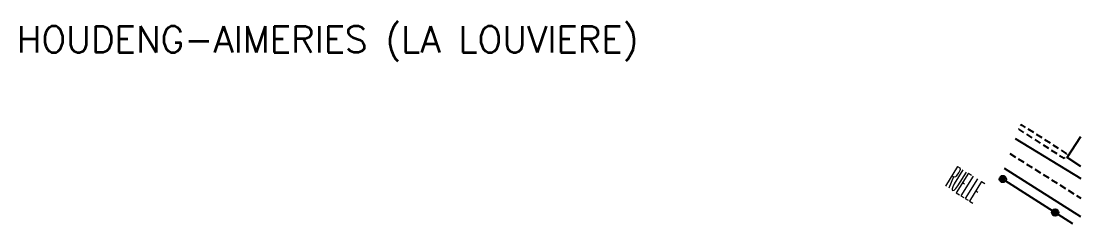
# Model space of a CAD drawing. Header units: millimetres. Extents: x 133017 to 134000, y 130000 to 131000.
# Drawn here: x 133919.2 to 134000, y 130000 to 130015.4 of the extents above; entities that cross this region are included whole.
import ezdxf
from ezdxf.enums import TextEntityAlignment as Align

# ---------------------------------------------------------------- set-up
doc = ezdxf.new("R2010")
doc.units = ezdxf.units.MM
doc.linetypes.add('DASHED', pattern=[0.75, 0.5, -0.25])
doc.layers.get('0').update_dxf_attribs({"linetype": 'CONTINUOUS'})
for name, color, linetype in [('W0001', 6, 'DASHED'), ('W0008', 7, 'CONTINUOUS'), ('W0100', 7, 'CONTINUOUS'), ('W0112', 1, 'DASHED'), ('W0322', 7, 'CONTINUOUS'), ('W0980', 7, 'CONTINUOUS'), ('W0989', 7, 'CONTINUOUS')]:
    doc.layers.add(name, color=color, linetype=linetype)
doc.styles.get("Standard").update_dxf_attribs({"font": 'romans.shx', "width": 0.85})

# ---------------------------------------------------------------- blocks, each defined once
blk = doc.blocks.new('t322o')
at = {"color": 0, "linetype": 'Continuous'}
for radius in [0.25, 0.15]:
    blk.add_circle((0, 0), radius, dxfattribs=at)

msp = doc.modelspace()

# ---------------------------------------------------------------- linework, layer by layer
at = {"layer": 'W0001', "flags": 128}
msp.add_lwpolyline([(133994.59, 130005.344), (133998.84, 130002.691), (134000, 130001.941)], dxfattribs=at)
at = {"layer": 'W0008', "flags": 128}
for points in [[(133994.991, 130006.484), (134000, 130003.437)], [(134000, 130000.522), (133994.19, 130004.208)]]:
    msp.add_lwpolyline(points, dxfattribs=at)
at = {"layer": 'W0100', "flags": 128}
msp.add_lwpolyline([(134000, 130004.37), (133998.957, 130005.05), (134000, 130006.651)], dxfattribs=at)
at = {"layer": 'W0112', "flags": 128}
msp.add_lwpolyline([(133998.943, 130005.325), (133995.462, 130007.547), (133995.246, 130007.21), (133998.728, 130004.988)], close=True, dxfattribs=at)
at = {"layer": 'W0322', "flags": 128}
msp.add_lwpolyline([(133999.394, 130000), (133993.934, 130003.482)], dxfattribs=at)

# ---------------------------------------------------------------- block references
at = {"layer": 'W0322', "rotation": 147.4750250621744}
for p in [(133994.048, 130003.409), (133998.053, 130000.855)]:
    msp.add_blockref('t322o', p, dxfattribs=at)

# ---------------------------------------------------------------- texts
at = {"layer": 'W0980'}
msp.add_text('HOUDENG-AIMERIES (LA LOUVIERE)', height=2, dxfattribs=at).set_placement((133942.559, 130013.9), align=Align.MIDDLE)
at = {"layer": 'W0989', "width": 0.3}
msp.add_text('RUELLE', height=1.75, rotation=328.02204, dxfattribs=at).set_placement((133991.165, 130002.977), align=Align.MIDDLE)

doc.saveas('drawing.dxf')
